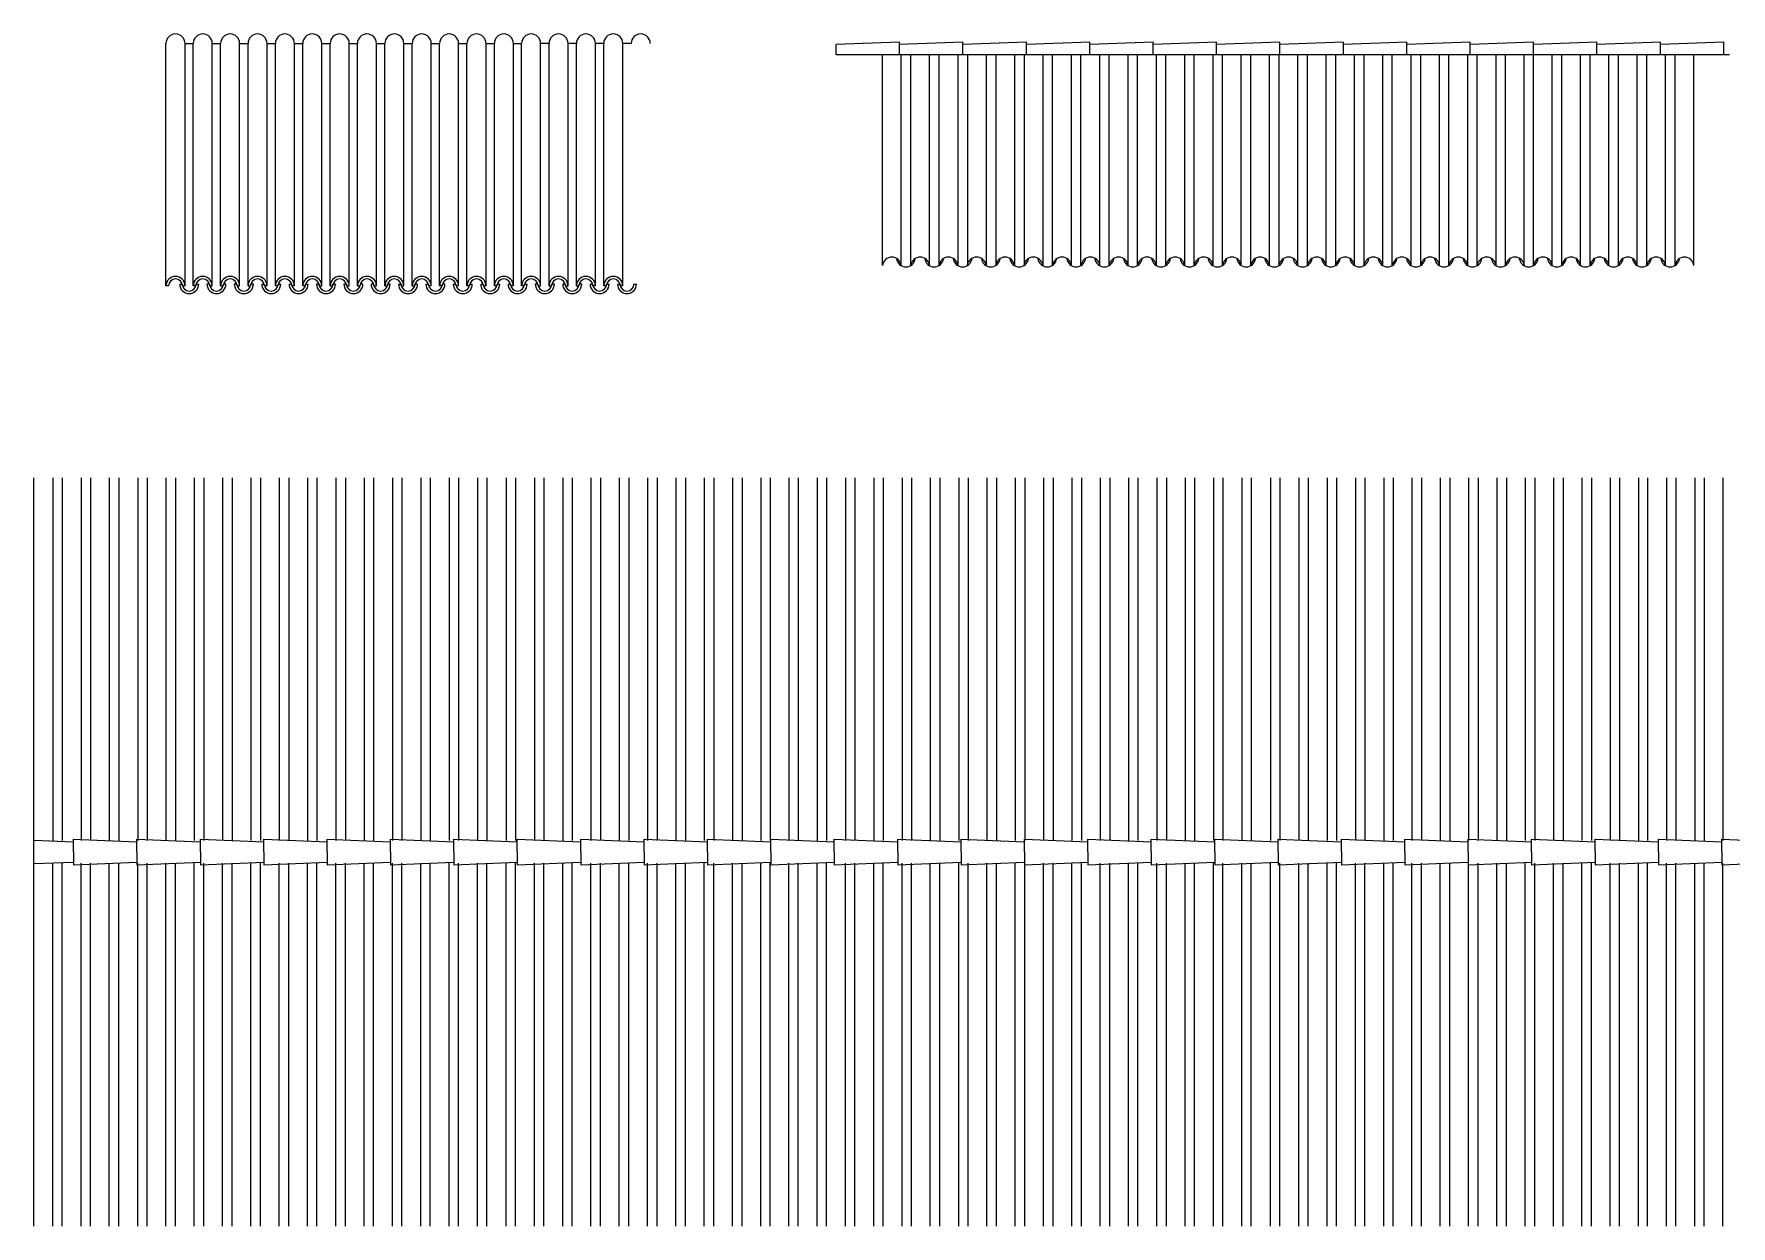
# Model space of a CAD drawing. Header units: millimetres. Extents: x 3638.9 to 3686.5, y 1948.8 to 1978.
# Drawn here: x 3639.59 to 3652.98, y 1968.08 to 1977.48 of the extents above; entities that cross this region are included whole.
import ezdxf

# ---------------------------------------------------------------- set-up
doc = ezdxf.new("R2010")
doc.units = ezdxf.units.MM
doc.layers.add('Cobertura', color=71, linetype='Continuous')

msp = doc.modelspace()

# ---------------------------------------------------------------- linework, layer by layer
at = {"layer": 'Cobertura'}
for p, q in [((3640.635, 1975.489), (3640.635, 1977.401)), ((3640.785, 1977.401), (3640.85, 1977.401)), ((3640.785, 1975.489), (3640.785, 1977.401)), ((3640.85, 1975.489), (3640.85, 1977.401)), ((3641, 1977.401), (3641.066, 1977.401)), ((3641, 1975.489), (3641, 1977.401)), ((3641.066, 1975.489), (3641.066, 1977.401)), ((3641.216, 1977.401), (3641.282, 1977.401)), ((3641.216, 1975.489), (3641.216, 1977.401)), ((3641.282, 1975.489), (3641.282, 1977.401)), ((3641.432, 1977.401), (3641.498, 1977.401)), ((3641.432, 1975.489), (3641.432, 1977.401)), ((3641.498, 1975.489), (3641.498, 1977.401)), ((3641.648, 1977.401), (3641.714, 1977.401)), ((3641.648, 1975.489), (3641.648, 1977.401)), ((3641.714, 1975.489), (3641.714, 1977.401)), ((3641.864, 1977.401), (3641.93, 1977.401)), ((3641.864, 1975.489), (3641.864, 1977.401)), ((3641.93, 1975.489), (3641.93, 1977.401)), ((3642.08, 1977.401), (3642.145, 1977.401)), ((3642.08, 1975.489), (3642.08, 1977.401)), ((3642.145, 1975.489), (3642.145, 1977.401)), ((3642.295, 1977.401), (3642.361, 1977.401)), ((3642.295, 1975.489), (3642.295, 1977.401)), ((3642.361, 1975.489), (3642.361, 1977.401)), ((3642.511, 1977.401), (3642.577, 1977.401)), ((3642.511, 1975.489), (3642.511, 1977.401)), ((3642.577, 1975.489), (3642.577, 1977.401)), ((3642.727, 1977.401), (3642.793, 1977.401)), ((3642.727, 1975.489), (3642.727, 1977.401)), ((3642.793, 1975.489), (3642.793, 1977.401)), ((3642.943, 1977.401), (3643.009, 1977.401)), ((3642.943, 1975.489), (3642.943, 1977.401)), ((3643.009, 1975.489), (3643.009, 1977.401)), ((3643.159, 1977.401), (3643.225, 1977.401)), ((3643.159, 1975.489), (3643.159, 1977.401)), ((3643.225, 1975.489), (3643.225, 1977.401)), ((3643.375, 1977.401), (3643.44, 1977.401)), ((3643.375, 1975.489), (3643.375, 1977.401)), ((3643.44, 1975.489), (3643.44, 1977.401)), ((3643.656, 1977.401), (3643.59, 1977.401)), ((3643.59, 1975.489), (3643.59, 1977.401)), ((3643.656, 1975.489), (3643.656, 1977.401)), ((3643.872, 1977.401), (3643.806, 1977.401)), ((3643.806, 1975.489), (3643.806, 1977.401)), ((3643.872, 1975.489), (3643.872, 1977.401)), ((3644.088, 1977.401), (3644.022, 1977.401)), ((3644.022, 1975.489), (3644.022, 1977.401)), ((3644.088, 1975.489), (3644.088, 1977.401)), ((3644.304, 1977.401), (3644.238, 1977.401)), ((3644.238, 1975.489), (3644.238, 1977.401)), ((3646.421, 1977.412), (3645.921, 1977.392)), ((3646.421, 1977.312), (3646.421, 1977.412)), ((3646.921, 1977.412), (3646.421, 1977.392)), ((3647.421, 1977.412), (3646.921, 1977.392)), ((3646.921, 1977.312), (3646.921, 1977.412)), ((3647.421, 1977.312), (3647.421, 1977.412)), ((3647.921, 1977.412), (3647.421, 1977.392)), ((3648.421, 1977.412), (3647.921, 1977.392)), ((3647.921, 1977.312), (3647.921, 1977.412)), ((3648.921, 1977.412), (3648.421, 1977.392)), ((3648.421, 1977.312), (3648.421, 1977.412)), ((3649.421, 1977.412), (3648.921, 1977.392)), ((3648.921, 1977.312), (3648.921, 1977.412)), ((3649.421, 1977.312), (3649.421, 1977.412)), ((3649.921, 1977.412), (3649.421, 1977.392)), ((3649.921, 1977.312), (3649.921, 1977.412)), ((3650.421, 1977.412), (3649.921, 1977.392)), ((3650.921, 1977.412), (3650.421, 1977.392)), ((3650.421, 1977.312), (3650.421, 1977.412)), ((3651.421, 1977.412), (3650.921, 1977.392)), ((3650.921, 1977.312), (3650.921, 1977.412)), ((3651.421, 1977.312), (3651.421, 1977.412)), ((3651.921, 1977.412), (3651.421, 1977.392)), ((3652.421, 1977.412), (3651.921, 1977.392)), ((3651.921, 1977.312), (3651.921, 1977.412)), ((3652.921, 1977.412), (3652.421, 1977.392)), ((3652.421, 1977.312), (3652.421, 1977.412)), ((3652.921, 1977.312), (3652.921, 1977.412)), ((3645.921, 1977.312), (3645.921, 1977.392)), ((3652.967, 1977.312), (3645.921, 1977.312)), ((3646.285, 1975.65), (3646.285, 1977.312)), ((3646.434, 1975.65), (3646.434, 1977.312)), ((3646.509, 1975.65), (3646.509, 1977.312)), ((3646.657, 1975.65), (3646.657, 1977.312)), ((3646.732, 1975.65), (3646.732, 1977.312)), ((3646.883, 1975.65), (3646.883, 1977.312)), ((3646.958, 1975.65), (3646.958, 1977.312)), ((3647.107, 1975.65), (3647.107, 1977.312)), ((3647.182, 1975.65), (3647.182, 1977.312)), ((3647.33, 1975.65), (3647.33, 1977.312)), ((3647.405, 1975.65), (3647.405, 1977.312)), ((3647.553, 1975.65), (3647.553, 1977.312)), ((3647.628, 1975.65), (3647.628, 1977.312)), ((3647.776, 1975.65), (3647.776, 1977.312)), ((3647.851, 1975.65), (3647.851, 1977.312)), ((3648, 1975.65), (3648, 1977.312)), ((3648.075, 1975.65), (3648.075, 1977.312)), ((3648.223, 1975.65), (3648.223, 1977.312)), ((3648.298, 1975.65), (3648.298, 1977.312)), ((3648.446, 1975.65), (3648.446, 1977.312)), ((3648.521, 1975.65), (3648.521, 1977.312)), ((3648.67, 1975.65), (3648.67, 1977.312)), ((3648.745, 1975.65), (3648.745, 1977.312)), ((3648.893, 1975.65), (3648.893, 1977.312)), ((3648.968, 1975.65), (3648.968, 1977.312)), ((3649.116, 1975.65), (3649.116, 1977.312)), ((3649.191, 1975.65), (3649.191, 1977.312)), ((3649.339, 1975.65), (3649.339, 1977.312)), ((3649.414, 1975.65), (3649.414, 1977.312)), ((3649.563, 1975.65), (3649.563, 1977.312)), ((3649.638, 1975.65), (3649.638, 1977.312)), ((3649.786, 1975.65), (3649.786, 1977.312)), ((3649.861, 1975.65), (3649.861, 1977.312)), ((3650.009, 1975.65), (3650.009, 1977.312)), ((3650.084, 1975.65), (3650.084, 1977.312)), ((3650.232, 1975.65), (3650.232, 1977.312)), ((3650.307, 1975.65), (3650.307, 1977.312)), ((3650.456, 1975.65), (3650.456, 1977.312)), ((3650.531, 1975.65), (3650.531, 1977.312)), ((3650.679, 1975.65), (3650.679, 1977.312)), ((3650.754, 1975.65), (3650.754, 1977.312)), ((3650.902, 1975.65), (3650.902, 1977.312)), ((3650.977, 1975.65), (3650.977, 1977.312)), ((3651.126, 1975.65), (3651.126, 1977.312)), ((3651.201, 1975.65), (3651.201, 1977.312)), ((3651.346, 1975.65), (3651.346, 1977.312)), ((3651.421, 1975.65), (3651.421, 1977.312)), ((3651.569, 1975.65), (3651.569, 1977.312)), ((3651.644, 1975.65), (3651.644, 1977.312)), ((3651.792, 1975.65), (3651.792, 1977.312)), ((3651.867, 1975.65), (3651.867, 1977.312)), ((3652.016, 1975.65), (3652.016, 1977.312)), ((3652.091, 1975.65), (3652.091, 1977.312)), ((3652.239, 1975.65), (3652.239, 1977.312)), ((3652.314, 1975.65), (3652.314, 1977.312)), ((3652.462, 1975.65), (3652.462, 1977.312)), ((3652.537, 1975.65), (3652.537, 1977.312)), ((3652.685, 1975.65), (3652.685, 1977.312)), ((3640.655, 1975.489), (3640.635, 1975.489)), ((3640.743, 1975.504), (3640.763, 1975.504)), ((3640.785, 1975.489), (3640.765, 1975.489)), ((3640.87, 1975.489), (3640.85, 1975.489)), ((3640.873, 1975.504), (3640.893, 1975.504)), ((3640.978, 1975.504), (3640.958, 1975.504)), ((3640.98, 1975.489), (3641, 1975.489)), ((3641.066, 1975.489), (3641.086, 1975.489)), ((3641.108, 1975.504), (3641.088, 1975.504)), ((3641.194, 1975.504), (3641.174, 1975.504)), ((3641.196, 1975.489), (3641.216, 1975.489)), ((3641.282, 1975.489), (3641.302, 1975.489)), ((3641.324, 1975.504), (3641.304, 1975.504)), ((3641.39, 1975.504), (3641.41, 1975.504)), ((3641.432, 1975.489), (3641.412, 1975.489)), ((3641.518, 1975.489), (3641.498, 1975.489)), ((3641.52, 1975.504), (3641.54, 1975.504)), ((3641.606, 1975.504), (3641.626, 1975.504)), ((3641.648, 1975.489), (3641.628, 1975.489)), ((3641.734, 1975.489), (3641.714, 1975.489)), ((3641.736, 1975.504), (3641.756, 1975.504)), ((3641.842, 1975.504), (3641.822, 1975.504)), ((3641.844, 1975.489), (3641.864, 1975.489)), ((3641.93, 1975.489), (3641.95, 1975.489)), ((3641.972, 1975.504), (3641.952, 1975.504)), ((3642.058, 1975.504), (3642.038, 1975.504)), ((3642.06, 1975.489), (3642.08, 1975.489)), ((3642.145, 1975.489), (3642.165, 1975.489)), ((3642.188, 1975.504), (3642.168, 1975.504)), ((3642.273, 1975.504), (3642.253, 1975.504)), ((3642.275, 1975.489), (3642.295, 1975.489)), ((3642.361, 1975.489), (3642.381, 1975.489)), ((3642.403, 1975.504), (3642.383, 1975.504)), ((3642.469, 1975.504), (3642.489, 1975.504)), ((3642.491, 1975.489), (3642.511, 1975.489)), ((3642.577, 1975.489), (3642.597, 1975.489)), ((3642.619, 1975.504), (3642.599, 1975.504)), ((3642.685, 1975.504), (3642.705, 1975.504)), ((3642.727, 1975.489), (3642.707, 1975.489)), ((3642.813, 1975.489), (3642.793, 1975.489)), ((3642.835, 1975.504), (3642.815, 1975.504)), ((3642.901, 1975.504), (3642.921, 1975.504)), ((3642.943, 1975.489), (3642.923, 1975.489)), ((3643.029, 1975.489), (3643.009, 1975.489)), ((3643.031, 1975.504), (3643.051, 1975.504)), ((3643.117, 1975.504), (3643.137, 1975.504)), ((3643.159, 1975.489), (3643.139, 1975.489)), ((3643.245, 1975.489), (3643.225, 1975.489)), ((3643.247, 1975.504), (3643.267, 1975.504)), ((3643.333, 1975.504), (3643.353, 1975.504)), ((3643.375, 1975.489), (3643.355, 1975.489)), ((3643.46, 1975.489), (3643.44, 1975.489)), ((3643.463, 1975.504), (3643.483, 1975.504)), ((3643.568, 1975.504), (3643.548, 1975.504)), ((3643.57, 1975.489), (3643.59, 1975.489)), ((3643.656, 1975.489), (3643.676, 1975.489)), ((3643.698, 1975.504), (3643.678, 1975.504)), ((3643.784, 1975.504), (3643.764, 1975.504)), ((3643.786, 1975.489), (3643.806, 1975.489)), ((3643.872, 1975.489), (3643.892, 1975.489)), ((3643.914, 1975.504), (3643.894, 1975.504)), ((3643.98, 1975.504), (3644, 1975.504)), ((3644.022, 1975.489), (3644.002, 1975.489)), ((3644.108, 1975.489), (3644.088, 1975.489)), ((3644.11, 1975.504), (3644.13, 1975.504)), ((3644.196, 1975.504), (3644.216, 1975.504)), ((3644.238, 1975.489), (3644.218, 1975.489)), ((3644.326, 1975.504), (3644.346, 1975.504)), ((3639.594, 1968.077), (3639.594, 1973.976)), ((3639.742, 1973.976), (3639.742, 1971.116)), ((3639.817, 1973.976), (3639.817, 1971.116)), ((3639.965, 1973.976), (3639.965, 1971.116)), ((3640.04, 1973.976), (3640.04, 1971.116)), ((3640.188, 1973.976), (3640.188, 1971.116)), ((3640.263, 1973.976), (3640.263, 1971.116)), ((3640.412, 1973.976), (3640.412, 1971.116)), ((3640.487, 1973.976), (3640.487, 1971.116)), ((3640.635, 1973.976), (3640.635, 1971.116)), ((3640.71, 1973.976), (3640.71, 1971.116)), ((3640.858, 1973.976), (3640.858, 1971.116)), ((3640.933, 1973.976), (3640.933, 1971.116)), ((3641.082, 1973.976), (3641.082, 1971.116)), ((3641.157, 1973.976), (3641.157, 1971.116)), ((3641.305, 1973.976), (3641.305, 1971.116)), ((3641.38, 1973.976), (3641.38, 1971.116)), ((3641.528, 1973.976), (3641.528, 1971.116)), ((3641.603, 1973.976), (3641.603, 1971.116)), ((3641.751, 1973.976), (3641.751, 1971.116)), ((3641.826, 1973.976), (3641.826, 1971.116)), ((3641.975, 1973.976), (3641.975, 1971.116)), ((3642.05, 1973.976), (3642.05, 1971.116)), ((3642.198, 1973.976), (3642.198, 1971.116)), ((3642.273, 1973.976), (3642.273, 1971.116)), ((3642.421, 1973.976), (3642.421, 1971.116)), ((3642.496, 1973.976), (3642.496, 1971.116)), ((3642.644, 1973.976), (3642.644, 1971.116)), ((3642.719, 1973.976), (3642.719, 1971.116)), ((3642.868, 1973.976), (3642.868, 1971.116)), ((3642.943, 1973.976), (3642.943, 1971.116)), ((3643.091, 1973.976), (3643.091, 1971.116)), ((3643.166, 1973.976), (3643.166, 1971.116)), ((3643.317, 1973.976), (3643.317, 1971.116)), ((3643.392, 1973.976), (3643.392, 1971.116)), ((3643.541, 1973.976), (3643.541, 1971.116)), ((3643.616, 1973.976), (3643.616, 1971.116)), ((3643.764, 1973.976), (3643.764, 1971.116)), ((3643.839, 1973.976), (3643.839, 1971.116)), ((3643.987, 1973.976), (3643.987, 1971.116)), ((3644.062, 1973.976), (3644.062, 1971.116)), ((3644.21, 1973.976), (3644.21, 1971.116)), ((3644.285, 1973.976), (3644.285, 1971.116)), ((3644.434, 1973.976), (3644.434, 1971.116)), ((3644.509, 1973.976), (3644.509, 1971.116)), ((3644.657, 1973.976), (3644.657, 1971.116)), ((3644.732, 1973.976), (3644.732, 1971.116)), ((3644.88, 1973.976), (3644.88, 1971.116)), ((3644.955, 1973.976), (3644.955, 1971.116)), ((3645.104, 1973.976), (3645.104, 1971.116)), ((3645.179, 1973.976), (3645.179, 1971.116)), ((3645.327, 1973.976), (3645.327, 1971.116)), ((3645.399, 1973.976), (3645.399, 1971.116)), ((3645.547, 1973.976), (3645.547, 1971.116)), ((3645.622, 1973.976), (3645.622, 1971.116)), ((3645.77, 1973.976), (3645.77, 1971.116)), ((3645.845, 1973.976), (3645.845, 1971.116)), ((3645.994, 1973.976), (3645.994, 1971.116)), ((3646.069, 1973.976), (3646.069, 1971.116)), ((3646.217, 1973.976), (3646.217, 1971.116)), ((3646.292, 1973.976), (3646.292, 1971.116)), ((3646.44, 1973.976), (3646.44, 1971.116)), ((3646.515, 1973.976), (3646.515, 1971.116)), ((3646.663, 1973.976), (3646.663, 1971.116)), ((3646.738, 1973.976), (3646.738, 1971.116)), ((3646.887, 1973.976), (3646.887, 1971.116)), ((3646.962, 1973.976), (3646.962, 1971.116)), ((3647.11, 1973.976), (3647.11, 1971.116)), ((3647.185, 1973.976), (3647.185, 1971.116)), ((3647.333, 1973.976), (3647.333, 1971.116)), ((3647.408, 1973.976), (3647.408, 1971.116)), ((3647.556, 1973.976), (3647.556, 1971.116)), ((3647.631, 1973.976), (3647.631, 1971.116)), ((3647.78, 1973.976), (3647.78, 1971.116)), ((3647.855, 1973.976), (3647.855, 1971.116)), ((3648.003, 1973.976), (3648.003, 1971.116)), ((3648.078, 1973.976), (3648.078, 1971.116)), ((3648.226, 1973.976), (3648.226, 1971.116)), ((3648.301, 1973.976), (3648.301, 1971.116)), ((3648.45, 1973.976), (3648.45, 1971.116)), ((3648.525, 1973.976), (3648.525, 1971.116)), ((3648.673, 1973.976), (3648.673, 1971.116)), ((3648.748, 1973.976), (3648.748, 1971.116)), ((3648.896, 1973.976), (3648.896, 1971.116)), ((3648.971, 1973.976), (3648.971, 1971.116)), ((3649.119, 1973.976), (3649.119, 1971.116)), ((3649.194, 1973.976), (3649.194, 1971.116)), ((3649.346, 1973.976), (3649.346, 1971.116)), ((3649.421, 1973.976), (3649.421, 1971.116)), ((3649.569, 1973.976), (3649.569, 1971.116)), ((3649.644, 1973.976), (3649.644, 1971.116)), ((3649.792, 1973.976), (3649.792, 1971.116)), ((3649.867, 1973.976), (3649.867, 1971.116)), ((3650.016, 1973.976), (3650.016, 1971.116)), ((3650.091, 1973.976), (3650.091, 1971.116)), ((3650.239, 1973.976), (3650.239, 1971.116)), ((3650.314, 1973.976), (3650.314, 1971.116)), ((3650.462, 1973.976), (3650.462, 1971.116)), ((3650.537, 1973.976), (3650.537, 1971.116)), ((3650.685, 1973.976), (3650.685, 1971.116)), ((3650.76, 1973.976), (3650.76, 1971.116)), ((3650.909, 1973.976), (3650.909, 1971.116)), ((3650.984, 1973.976), (3650.984, 1971.116)), ((3651.132, 1973.976), (3651.132, 1971.116)), ((3651.207, 1973.976), (3651.207, 1971.116)), ((3651.355, 1973.976), (3651.355, 1971.116)), ((3651.43, 1973.976), (3651.43, 1971.116)), ((3651.579, 1973.976), (3651.579, 1971.116)), ((3651.654, 1973.976), (3651.654, 1971.116)), ((3651.802, 1973.976), (3651.802, 1971.116)), ((3651.877, 1973.976), (3651.877, 1971.116)), ((3652.025, 1973.976), (3652.025, 1971.116)), ((3652.1, 1973.976), (3652.1, 1971.116)), ((3652.248, 1973.976), (3652.248, 1971.116)), ((3652.32, 1973.976), (3652.32, 1971.116)), ((3652.469, 1973.976), (3652.469, 1971.116)), ((3652.544, 1973.976), (3652.544, 1971.116)), ((3652.692, 1973.976), (3652.692, 1971.116)), ((3652.767, 1973.976), (3652.767, 1971.116)), ((3652.915, 1973.976), (3652.915, 1971.116)), ((3639.594, 1971.119), (3639.906, 1971.107)), ((3639.906, 1971.027), (3639.906, 1971.127)), ((3639.906, 1971.127), (3640.406, 1971.107)), ((3640.406, 1971.027), (3640.406, 1971.127)), ((3640.406, 1971.127), (3640.906, 1971.107)), ((3640.906, 1971.127), (3641.406, 1971.107)), ((3640.906, 1971.027), (3640.906, 1971.127)), ((3641.406, 1971.027), (3641.406, 1971.127)), ((3641.406, 1971.127), (3641.906, 1971.107)), ((3641.906, 1971.127), (3642.406, 1971.107)), ((3641.906, 1971.027), (3641.906, 1971.127)), ((3642.406, 1971.027), (3642.406, 1971.127)), ((3642.406, 1971.127), (3642.906, 1971.107)), ((3642.906, 1971.127), (3643.406, 1971.107)), ((3642.906, 1971.027), (3642.906, 1971.127)), ((3643.406, 1971.127), (3643.906, 1971.107)), ((3643.406, 1971.027), (3643.406, 1971.127)), ((3643.906, 1971.127), (3644.406, 1971.107)), ((3643.906, 1971.027), (3643.906, 1971.127)), ((3644.406, 1971.127), (3644.906, 1971.107)), ((3644.406, 1971.027), (3644.406, 1971.127)), ((3644.906, 1971.127), (3645.406, 1971.107)), ((3644.906, 1971.027), (3644.906, 1971.127)), ((3645.406, 1971.127), (3645.906, 1971.107)), ((3645.406, 1971.027), (3645.406, 1971.127)), ((3645.906, 1971.027), (3645.906, 1971.127)), ((3645.906, 1971.127), (3646.406, 1971.107)), ((3646.406, 1971.027), (3646.406, 1971.127)), ((3646.406, 1971.127), (3646.906, 1971.107)), ((3646.906, 1971.127), (3647.406, 1971.107)), ((3646.906, 1971.027), (3646.906, 1971.127)), ((3647.406, 1971.127), (3647.906, 1971.107)), ((3647.406, 1971.027), (3647.406, 1971.127)), ((3647.906, 1971.027), (3647.906, 1971.127)), ((3647.906, 1971.127), (3648.406, 1971.107)), ((3648.406, 1971.027), (3648.406, 1971.127)), ((3648.406, 1971.127), (3648.906, 1971.107)), ((3648.906, 1971.127), (3649.406, 1971.107)), ((3648.906, 1971.027), (3648.906, 1971.127)), ((3649.406, 1971.127), (3649.906, 1971.107)), ((3649.406, 1971.027), (3649.406, 1971.127)), ((3649.906, 1971.027), (3649.906, 1971.127)), ((3649.906, 1971.127), (3650.406, 1971.107)), ((3650.406, 1971.127), (3650.906, 1971.107)), ((3650.406, 1971.027), (3650.406, 1971.127)), ((3650.906, 1971.127), (3651.406, 1971.107)), ((3650.906, 1971.027), (3650.906, 1971.127)), ((3651.406, 1971.127), (3651.906, 1971.107)), ((3651.406, 1971.027), (3651.406, 1971.127)), ((3651.906, 1971.127), (3652.406, 1971.107)), ((3651.906, 1971.027), (3651.906, 1971.127)), ((3652.406, 1971.027), (3652.406, 1971.127)), ((3652.406, 1971.127), (3652.906, 1971.107)), ((3652.906, 1971.027), (3652.906, 1971.127)), ((3652.906, 1971.127), (3653.406, 1971.107)), ((3639.906, 1971.026), (3639.906, 1970.926)), ((3640.406, 1971.026), (3640.406, 1970.926)), ((3640.906, 1971.026), (3640.906, 1970.926)), ((3641.406, 1971.026), (3641.406, 1970.926)), ((3641.906, 1971.026), (3641.906, 1970.926)), ((3642.406, 1971.026), (3642.406, 1970.926)), ((3642.906, 1971.026), (3642.906, 1970.926)), ((3643.406, 1971.026), (3643.406, 1970.926)), ((3643.906, 1971.026), (3643.906, 1970.926)), ((3644.406, 1971.026), (3644.406, 1970.926)), ((3644.906, 1971.026), (3644.906, 1970.926)), ((3645.406, 1971.026), (3645.406, 1970.926)), ((3645.906, 1971.026), (3645.906, 1970.926)), ((3646.406, 1971.026), (3646.406, 1970.926)), ((3646.906, 1971.026), (3646.906, 1970.926)), ((3647.406, 1971.026), (3647.406, 1970.926)), ((3647.906, 1971.026), (3647.906, 1970.926)), ((3648.406, 1971.026), (3648.406, 1970.926)), ((3648.906, 1971.026), (3648.906, 1970.926)), ((3649.406, 1971.026), (3649.406, 1970.926)), ((3649.906, 1971.026), (3649.906, 1970.926)), ((3650.406, 1971.026), (3650.406, 1970.926)), ((3650.906, 1971.026), (3650.906, 1970.926)), ((3651.406, 1971.026), (3651.406, 1970.926)), ((3651.906, 1971.026), (3651.906, 1970.926)), ((3652.406, 1971.026), (3652.406, 1970.926)), ((3652.906, 1971.026), (3652.906, 1970.926)), ((3639.594, 1970.934), (3639.906, 1970.946)), ((3639.742, 1968.077), (3639.742, 1970.937)), ((3639.817, 1968.077), (3639.817, 1970.937)), ((3639.906, 1970.926), (3640.406, 1970.946)), ((3639.965, 1968.077), (3639.965, 1970.937)), ((3640.04, 1968.077), (3640.04, 1970.937)), ((3640.188, 1968.077), (3640.188, 1970.937)), ((3640.263, 1968.077), (3640.263, 1970.937)), ((3640.406, 1970.926), (3640.906, 1970.946)), ((3640.412, 1968.077), (3640.412, 1970.937)), ((3640.487, 1968.077), (3640.487, 1970.937)), ((3640.635, 1968.077), (3640.635, 1970.937)), ((3640.71, 1968.077), (3640.71, 1970.937)), ((3640.858, 1968.077), (3640.858, 1970.937)), ((3640.906, 1970.926), (3641.406, 1970.946)), ((3640.933, 1968.077), (3640.933, 1970.937)), ((3641.082, 1968.077), (3641.082, 1970.937)), ((3641.157, 1968.077), (3641.157, 1970.937)), ((3641.305, 1968.077), (3641.305, 1970.937)), ((3641.38, 1968.077), (3641.38, 1970.937)), ((3641.406, 1970.926), (3641.906, 1970.946)), ((3641.528, 1968.077), (3641.528, 1970.937)), ((3641.603, 1968.077), (3641.603, 1970.937)), ((3641.751, 1968.077), (3641.751, 1970.937)), ((3641.826, 1968.077), (3641.826, 1970.937)), ((3641.906, 1970.926), (3642.406, 1970.946)), ((3641.975, 1968.077), (3641.975, 1970.937)), ((3642.05, 1968.077), (3642.05, 1970.937)), ((3642.198, 1968.077), (3642.198, 1970.937)), ((3642.273, 1968.077), (3642.273, 1970.937)), ((3642.406, 1970.926), (3642.906, 1970.946)), ((3642.421, 1968.077), (3642.421, 1970.937)), ((3642.496, 1968.077), (3642.496, 1970.937)), ((3642.644, 1968.077), (3642.644, 1970.937)), ((3642.719, 1968.077), (3642.719, 1970.937)), ((3642.868, 1968.077), (3642.868, 1970.937)), ((3642.906, 1970.926), (3643.406, 1970.946)), ((3642.943, 1968.077), (3642.943, 1970.937)), ((3643.091, 1968.077), (3643.091, 1970.937)), ((3643.166, 1968.077), (3643.166, 1970.937)), ((3643.317, 1968.077), (3643.317, 1970.937)), ((3643.392, 1968.077), (3643.392, 1970.937)), ((3643.406, 1970.926), (3643.906, 1970.946)), ((3643.541, 1968.077), (3643.541, 1970.937)), ((3643.616, 1968.077), (3643.616, 1970.937)), ((3643.764, 1968.077), (3643.764, 1970.937)), ((3643.839, 1968.077), (3643.839, 1970.937)), ((3643.906, 1970.926), (3644.406, 1970.946)), ((3643.987, 1968.077), (3643.987, 1970.937)), ((3644.062, 1968.077), (3644.062, 1970.937)), ((3644.21, 1968.077), (3644.21, 1970.937)), ((3644.285, 1968.077), (3644.285, 1970.937)), ((3644.406, 1970.926), (3644.906, 1970.946)), ((3644.434, 1968.077), (3644.434, 1970.937)), ((3644.509, 1968.077), (3644.509, 1970.937)), ((3644.657, 1968.077), (3644.657, 1970.937)), ((3644.732, 1968.077), (3644.732, 1970.937)), ((3644.88, 1968.077), (3644.88, 1970.937)), ((3644.906, 1970.926), (3645.406, 1970.946)), ((3644.955, 1968.077), (3644.955, 1970.937)), ((3645.104, 1968.077), (3645.104, 1970.937)), ((3645.179, 1968.077), (3645.179, 1970.937)), ((3645.327, 1968.077), (3645.327, 1970.937)), ((3645.399, 1968.077), (3645.399, 1970.937)), ((3645.406, 1970.926), (3645.906, 1970.946)), ((3645.547, 1968.077), (3645.547, 1970.937)), ((3645.622, 1968.077), (3645.622, 1970.937)), ((3645.77, 1968.077), (3645.77, 1970.937)), ((3645.845, 1968.077), (3645.845, 1970.937)), ((3645.906, 1970.926), (3646.406, 1970.946)), ((3645.994, 1968.077), (3645.994, 1970.937)), ((3646.069, 1968.077), (3646.069, 1970.937)), ((3646.217, 1968.077), (3646.217, 1970.937)), ((3646.292, 1968.077), (3646.292, 1970.937)), ((3646.406, 1970.926), (3646.906, 1970.946)), ((3646.44, 1968.077), (3646.44, 1970.937)), ((3646.515, 1968.077), (3646.515, 1970.937)), ((3646.663, 1968.077), (3646.663, 1970.937)), ((3646.738, 1968.077), (3646.738, 1970.937)), ((3646.887, 1968.077), (3646.887, 1970.937)), ((3646.906, 1970.926), (3647.406, 1970.946)), ((3646.962, 1968.077), (3646.962, 1970.937)), ((3647.11, 1968.077), (3647.11, 1970.937)), ((3647.185, 1968.077), (3647.185, 1970.937)), ((3647.333, 1968.077), (3647.333, 1970.937)), ((3647.406, 1970.926), (3647.906, 1970.946)), ((3647.408, 1968.077), (3647.408, 1970.937)), ((3647.556, 1968.077), (3647.556, 1970.937)), ((3647.631, 1968.077), (3647.631, 1970.937)), ((3647.78, 1968.077), (3647.78, 1970.937)), ((3647.855, 1968.077), (3647.855, 1970.937)), ((3647.906, 1970.926), (3648.406, 1970.946)), ((3648.003, 1968.077), (3648.003, 1970.937)), ((3648.078, 1968.077), (3648.078, 1970.937)), ((3648.226, 1968.077), (3648.226, 1970.937)), ((3648.301, 1968.077), (3648.301, 1970.937)), ((3648.406, 1970.926), (3648.906, 1970.946)), ((3648.45, 1968.077), (3648.45, 1970.937)), ((3648.525, 1968.077), (3648.525, 1970.937)), ((3648.673, 1968.077), (3648.673, 1970.937)), ((3648.748, 1968.077), (3648.748, 1970.937)), ((3648.896, 1968.077), (3648.896, 1970.937)), ((3648.906, 1970.926), (3649.406, 1970.946)), ((3648.971, 1968.077), (3648.971, 1970.937)), ((3649.119, 1968.077), (3649.119, 1970.937)), ((3649.194, 1968.077), (3649.194, 1970.937)), ((3649.346, 1968.077), (3649.346, 1970.937)), ((3649.406, 1970.926), (3649.906, 1970.946)), ((3649.421, 1968.077), (3649.421, 1970.937)), ((3649.569, 1968.077), (3649.569, 1970.937)), ((3649.644, 1968.077), (3649.644, 1970.937)), ((3649.792, 1968.077), (3649.792, 1970.937)), ((3649.867, 1968.077), (3649.867, 1970.937)), ((3649.906, 1970.926), (3650.406, 1970.946)), ((3650.016, 1968.077), (3650.016, 1970.937)), ((3650.091, 1968.077), (3650.091, 1970.937)), ((3650.239, 1968.077), (3650.239, 1970.937)), ((3650.314, 1968.077), (3650.314, 1970.937)), ((3650.406, 1970.926), (3650.906, 1970.946)), ((3650.462, 1968.077), (3650.462, 1970.937)), ((3650.537, 1968.077), (3650.537, 1970.937)), ((3650.685, 1968.077), (3650.685, 1970.937)), ((3650.76, 1968.077), (3650.76, 1970.937)), ((3650.906, 1970.926), (3651.406, 1970.946)), ((3650.909, 1968.077), (3650.909, 1970.937)), ((3650.984, 1968.077), (3650.984, 1970.937)), ((3651.132, 1968.077), (3651.132, 1970.937)), ((3651.207, 1968.077), (3651.207, 1970.937)), ((3651.355, 1968.077), (3651.355, 1970.937)), ((3651.406, 1970.926), (3651.906, 1970.946)), ((3651.43, 1968.077), (3651.43, 1970.937)), ((3651.579, 1968.077), (3651.579, 1970.937)), ((3651.654, 1968.077), (3651.654, 1970.937)), ((3651.802, 1968.077), (3651.802, 1970.937)), ((3651.877, 1968.077), (3651.877, 1970.937)), ((3651.906, 1970.926), (3652.406, 1970.946)), ((3652.025, 1968.077), (3652.025, 1970.937)), ((3652.1, 1968.077), (3652.1, 1970.937)), ((3652.248, 1968.077), (3652.248, 1970.937)), ((3652.32, 1968.077), (3652.32, 1970.937)), ((3652.406, 1970.926), (3652.906, 1970.946)), ((3652.469, 1968.077), (3652.469, 1970.937)), ((3652.544, 1968.077), (3652.544, 1970.937)), ((3652.692, 1968.077), (3652.692, 1970.937)), ((3652.767, 1968.077), (3652.767, 1970.937)), ((3652.906, 1970.926), (3653.406, 1970.946)), ((3652.915, 1968.077), (3652.915, 1970.937))]:
    msp.add_line(p, q, dxfattribs=at)
for centre, radius, start, end in [((3640.71, 1977.401), 0.075, 0, 180), ((3640.925, 1977.401), 0.075, 0, 180), ((3641.141, 1977.401), 0.075, 0, 180), ((3641.357, 1977.401), 0.075, 0, 180), ((3641.573, 1977.401), 0.075, 0, 180), ((3641.789, 1977.401), 0.075, 0, 180), ((3642.005, 1977.401), 0.075, 0, 180), ((3642.22, 1977.401), 0.075, 0, 180), ((3642.436, 1977.401), 0.075, 0, 180), ((3642.652, 1977.401), 0.075, 0, 180), ((3642.868, 1977.401), 0.075, 0, 180), ((3643.084, 1977.401), 0.075, 0, 180), ((3643.3, 1977.401), 0.075, 0, 180), ((3643.515, 1977.401), 0.075, 0, 180), ((3643.731, 1977.401), 0.075, 0, 180), ((3643.947, 1977.401), 0.075, 0, 180), ((3644.163, 1977.401), 0.075, 0, 180), ((3644.379, 1977.401), 0.075, 0, 180), ((3646.36, 1975.642), 0.0746, 6.6343, 173.3657), ((3646.471, 1975.714), 0.0746, 186.6343, 353.3657), ((3646.583, 1975.642), 0.0746, 6.6343, 173.3657), ((3646.693, 1975.714), 0.0746, 186.6343, 353.3657), ((3646.806, 1975.642), 0.0746, 6.6343, 173.3657), ((3646.918, 1975.714), 0.0746, 186.6343, 353.3657), ((3647.029, 1975.642), 0.0746, 6.6343, 173.3657), ((3647.14, 1975.714), 0.0746, 186.6343, 353.3657), ((3647.253, 1975.642), 0.0746, 6.6343, 173.3657), ((3647.364, 1975.714), 0.0746, 186.6343, 353.3657), ((3647.476, 1975.642), 0.0746, 6.6343, 173.3657), ((3647.586, 1975.714), 0.0746, 186.6343, 353.3657), ((3647.702, 1975.642), 0.0746, 6.6343, 173.3657), ((3647.814, 1975.714), 0.0746, 186.6343, 353.3657), ((3647.926, 1975.642), 0.0746, 6.6343, 173.3657), ((3648.036, 1975.714), 0.0746, 186.6343, 353.3657), ((3648.149, 1975.642), 0.0746, 6.6343, 173.3657), ((3648.261, 1975.714), 0.0746, 186.6343, 353.3657), ((3648.372, 1975.642), 0.0746, 6.6343, 173.3657), ((3648.483, 1975.714), 0.0746, 186.6343, 353.3657), ((3648.595, 1975.642), 0.0746, 6.6343, 173.3657), ((3648.707, 1975.714), 0.0746, 186.6343, 353.3657), ((3648.819, 1975.642), 0.0746, 6.6343, 173.3657), ((3648.929, 1975.714), 0.0746, 186.6343, 353.3657), ((3649.042, 1975.642), 0.0746, 6.6343, 173.3657), ((3649.154, 1975.714), 0.0746, 186.6343, 353.3657), ((3649.265, 1975.642), 0.0746, 6.6343, 173.3657), ((3649.376, 1975.714), 0.0746, 186.6343, 353.3657), ((3649.489, 1975.642), 0.0746, 6.6343, 173.3657), ((3649.6, 1975.714), 0.0746, 186.6343, 353.3657), ((3649.712, 1975.642), 0.0746, 6.6343, 173.3657), ((3649.822, 1975.714), 0.0746, 186.6343, 353.3657), ((3649.935, 1975.642), 0.0746, 6.6343, 173.3657), ((3650.047, 1975.714), 0.0746, 186.6343, 353.3657), ((3650.158, 1975.642), 0.0746, 6.6343, 173.3657), ((3650.269, 1975.714), 0.0746, 186.6343, 353.3657), ((3650.382, 1975.642), 0.0746, 6.6343, 173.3657), ((3650.493, 1975.714), 0.0746, 186.6343, 353.3657), ((3650.605, 1975.642), 0.0746, 6.6343, 173.3657), ((3650.715, 1975.714), 0.0746, 186.6343, 353.3657), ((3650.828, 1975.642), 0.0746, 6.6343, 173.3657), ((3650.94, 1975.714), 0.0746, 186.6343, 353.3657), ((3651.051, 1975.642), 0.0746, 6.6343, 173.3657), ((3651.162, 1975.714), 0.0746, 186.6343, 353.3657), ((3651.275, 1975.642), 0.0746, 6.6343, 173.3657), ((3651.383, 1975.714), 0.0746, 186.6343, 353.3657), ((3651.495, 1975.642), 0.0746, 6.6343, 173.3657), ((3651.605, 1975.714), 0.0746, 186.6343, 353.3657), ((3651.718, 1975.642), 0.0746, 6.6343, 173.3657), ((3651.83, 1975.714), 0.0746, 186.6343, 353.3657), ((3651.941, 1975.642), 0.0746, 6.6343, 173.3657), ((3652.053, 1975.714), 0.0746, 186.6343, 353.3657), ((3652.165, 1975.642), 0.0746, 6.6343, 173.3657), ((3652.276, 1975.714), 0.0746, 186.6343, 353.3657), ((3652.388, 1975.642), 0.0746, 6.6343, 173.3657), ((3652.498, 1975.714), 0.0746, 186.6343, 353.3657), ((3652.611, 1975.642), 0.0746, 6.6343, 173.3657), ((3640.71, 1975.489), 0.075, 0, 180), ((3640.71, 1975.489), 0.055, 0, 180), ((3640.925, 1975.489), 0.075, 0, 180), ((3640.925, 1975.489), 0.055, 0, 180), ((3641.141, 1975.489), 0.075, 0, 180), ((3641.141, 1975.489), 0.055, 0, 180), ((3641.357, 1975.489), 0.075, 0, 180), ((3641.357, 1975.489), 0.055, 0, 180), ((3641.573, 1975.489), 0.075, 0, 180), ((3641.573, 1975.489), 0.055, 0, 180), ((3641.789, 1975.489), 0.075, 0, 180), ((3641.789, 1975.489), 0.055, 0, 180), ((3642.005, 1975.489), 0.075, 0, 180), ((3642.005, 1975.489), 0.055, 0, 180), ((3642.22, 1975.489), 0.075, 0, 180), ((3642.22, 1975.489), 0.055, 0, 180), ((3642.436, 1975.489), 0.075, 0, 180), ((3642.436, 1975.489), 0.055, 0, 180), ((3642.652, 1975.489), 0.075, 0, 180), ((3642.652, 1975.489), 0.055, 0, 180), ((3642.868, 1975.489), 0.075, 0, 180), ((3642.868, 1975.489), 0.055, 0, 180), ((3643.084, 1975.489), 0.075, 0, 180), ((3643.084, 1975.489), 0.055, 0, 180), ((3643.3, 1975.489), 0.075, 0, 180), ((3643.3, 1975.489), 0.055, 0, 180), ((3643.515, 1975.489), 0.075, 0, 180), ((3643.515, 1975.489), 0.055, 0, 180), ((3643.731, 1975.489), 0.075, 0, 180), ((3643.731, 1975.489), 0.055, 0, 180), ((3643.947, 1975.489), 0.075, 0, 180), ((3643.947, 1975.489), 0.055, 0, 180), ((3644.163, 1975.489), 0.075, 0, 180), ((3644.163, 1975.489), 0.055, 0, 180), ((3640.818, 1975.504), 0.075, 180, 0), ((3640.818, 1975.504), 0.055, 180, 0), ((3641.033, 1975.504), 0.075, 180, 0), ((3641.033, 1975.504), 0.055, 180, 0), ((3641.249, 1975.504), 0.075, 180, 0), ((3641.249, 1975.504), 0.055, 180, 0), ((3641.465, 1975.504), 0.075, 180, 0), ((3641.465, 1975.504), 0.055, 180, 0), ((3641.681, 1975.504), 0.075, 180, 0), ((3641.681, 1975.504), 0.055, 180, 0), ((3641.897, 1975.504), 0.075, 180, 0), ((3641.897, 1975.504), 0.055, 180, 0), ((3642.113, 1975.504), 0.075, 180, 0), ((3642.113, 1975.504), 0.055, 180, 0), ((3642.328, 1975.504), 0.075, 180, 0), ((3642.328, 1975.504), 0.055, 180, 0), ((3642.544, 1975.504), 0.075, 180, 0), ((3642.544, 1975.504), 0.055, 180, 0), ((3642.76, 1975.504), 0.075, 180, 0), ((3642.76, 1975.504), 0.055, 180, 0), ((3642.976, 1975.504), 0.075, 180, 0), ((3642.976, 1975.504), 0.055, 180, 0), ((3643.192, 1975.504), 0.075, 180, 0), ((3643.192, 1975.504), 0.055, 180, 0), ((3643.408, 1975.504), 0.075, 180, 0), ((3643.408, 1975.504), 0.055, 180, 0), ((3643.623, 1975.504), 0.075, 180, 0), ((3643.623, 1975.504), 0.055, 180, 0), ((3643.839, 1975.504), 0.075, 180, 0), ((3643.839, 1975.504), 0.055, 180, 0), ((3644.055, 1975.504), 0.075, 180, 0), ((3644.055, 1975.504), 0.055, 180, 0), ((3644.271, 1975.504), 0.075, 180, 0), ((3644.271, 1975.504), 0.055, 180, 0)]:
    msp.add_arc(centre, radius, start, end, dxfattribs=at)

doc.saveas('drawing.dxf')
